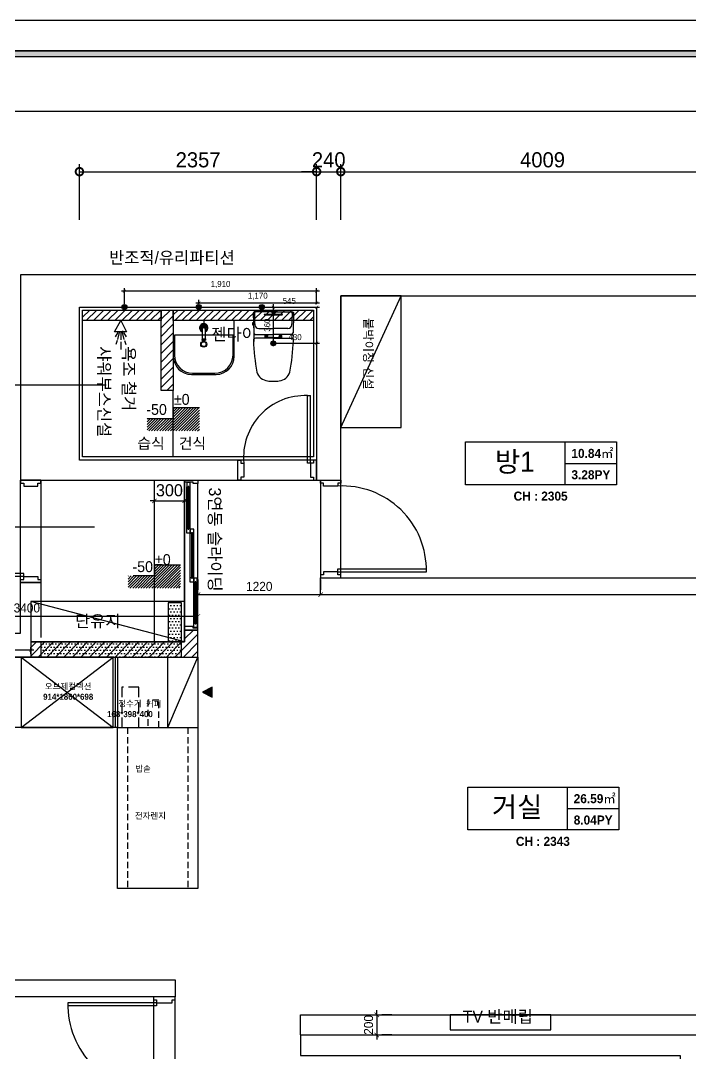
# Model space of a CAD drawing. Header units: millimetres. Extents: x 261942 to 379971, y 117646 to 213875.
# Drawn here: x 323230 to 329885, y 181066 to 191326 of the extents above; entities that cross this region are included whole.
import ezdxf
from ezdxf.enums import TextEntityAlignment as Align

# ---------------------------------------------------------------- set-up
doc = ezdxf.new("R2010")
doc.units = ezdxf.units.MM
doc.header["$LTSCALE"] = 100
doc.header["$PDMODE"] = 3
doc.linetypes.add('DASHEDX2', pattern=[1.5, 1, -0.5])
doc.linetypes.add('HIDDEN', pattern=[9.525, 6.35, -3.175])
doc.layers.get('DEFPOINTS').update_dxf_attribs({"color": 248})
for name, color, linetype in [('0-ELC TEXT', 7, 'Continuous'), ('0-LINE', 7, 'Continuous'), ('02-WAL', 2, 'Continuous'), ('03-TEXT', 3, 'Continuous'), ('03-WAL NEW', 3, 'Continuous'), ('04-WIN', 4, 'Continuous'), ('04_FUR', 6, 'Continuous'), ('06-FUR', 6, 'Continuous'), ('06-LIGHT', 4, 'Continuous'), ('07-DIM', 5, 'Continuous'), ('07-DIM WAL', 5, 'Continuous'), ('08-HAT', 8, 'Continuous'), ('253', 253, 'Continuous'), ('3.기호.계단선', 30, 'Continuous'), ('9.보조선', 5, 'Continuous'), ('BATH', 4, 'Continuous'), ('CO-BATH', 6, 'Continuous'), ('F-SYM', 7, 'Continuous'), ('FIN', 2, 'Continuous'), ('FORM(YOURNAME)-11', 1, 'Continuous'), ('HL', 6, 'HIDDEN'), ('TOILET-1', 6, 'Continuous'), ('도면층4', 4, 'Continuous'), ('도면층5', 5, 'Continuous'), ('도면층8', 8, 'Continuous'), ('욕실설비', 3, 'Continuous')]:
    doc.layers.add(name, color=color, linetype=linetype)
doc.styles.add('HY 울릉도 L', font='')
doc.styles.add('HY울릉도L', font='Expo M.ttf')
doc.styles.add('YOURNAME', font='HY울릉도M.TTF')
doc.styles.add('넥슨고딕', font='NEXONLv1GothicBold.ttf')
doc.styles.add('마감재', font='stylu.ttf')
doc.styles.add('코레일둥고', font='Korail_Round_Gothic_Medium.ttf')
doc.styles.get('HY 울릉도 L').set_extended_font_data('HY울릉도L')
doc.dimstyles.new('30', dxfattribs={"dimscale": 30, "dimtxt": 2, "dimasz": 1, "dimexe": 1, "dimexo": 1, "dimgap": 1, "dimtad": 1, "dimdec": 0, "dimrnd": 0.05, "dimdsep": 46, "dimlunit": 6, "dimtxsty": 'HY 울릉도 L', "dimblk": 'ARCHTICK', "dimcen": 2.5, "dimdle": 1, "dimclrd": 133, "dimclre": 133, "dimclrt": 30, "dimadec": 0, "dimazin": 0, "dimtfac": 1, "dimtdec": 0, "dimtix": 1, "dimtmove": 2, "dimatfit": 3, "dimldrblk": 'ARCHTICK', "dimfxl": 0, "dimlwd": -1, "dimlwe": -1, "dimarcsym": 0})
doc.dimstyles.new('60', dxfattribs={"dimscale": 60, "dimtxt": 2.5, "dimasz": 2.5, "dimexe": 1.25, "dimexo": 2, "dimtad": 1, "dimdec": 0, "dimtxsty": 'HY울릉도L', "dimblk": 'DOTSMALL', "dimcen": 2.5, "dimclrd": 1, "dimclre": 1, "dimclrt": 2, "dimadec": 0, "dimazin": 0, "dimtfac": 1, "dimtdec": 0, "dimtix": 1, "dimtmove": 0, "dimatfit": 3, "dimldrblk": 'DOTSMALL', "dimfxl": 0, "dimarcsym": 0})
doc.dimstyles.new('YOURNAME-50', dxfattribs={"dimscale": 50, "dimtxt": 1.8, "dimasz": 0.9, "dimexe": 1, "dimexo": 3, "dimgap": 0.7, "dimtad": 1, "dimdec": 0, "dimzin": 0, "dimdsep": 46, "dimtxsty": 'YOURNAME', "dimblk": 'ARCHTICK', "dimcen": 0, "dimclrd": 1, "dimclre": 1, "dimclrt": 7, "dimadec": 0, "dimazin": 0, "dimtfac": 1, "dimtdec": 0, "dimtix": 1, "dimtmove": 2, "dimatfit": 3, "dimldrblk": 'ARCHTICK', "dimfxl": 0, "dimtolj": 1, "dimtzin": 0, "dimarcsym": 0})
doc.dimstyles.new('사본 벽치수 Copy of DIM-60', dxfattribs={"dimscale": 60, "dimtxt": 2, "dimasz": 0.7, "dimexe": 1, "dimexo": 1, "dimgap": 0.7, "dimtad": 1, "dimdec": 0, "dimzin": 1, "dimdsep": 46, "dimlunit": 6, "dimtxsty": '마감재', "dimblk": 'ARCHTICK', "dimcen": -0.09, "dimclrd": 256, "dimclre": 256, "dimclrt": 3, "dimadec": 0, "dimazin": 0, "dimtfac": 1, "dimtdec": 0, "dimtix": 1, "dimtmove": 2, "dimatfit": 0, "dimldrblk": 'ARCHTICK', "dimfxl": 0, "dimtolj": 1, "dimtzin": 0, "dimarcsym": 0})

# ---------------------------------------------------------------- blocks, each defined once
blk = doc.blocks.new('FORM-PLAN')
at = {"layer": 'FORM(YOURNAME)-11'}
h = blk.add_hatch(color=256, dxfattribs=at)
h.dxf.hatch_style = 1
h.paths.add_polyline_path([(-71444, 55115), (10556, 55115), (10556, 54915), (-71444, 54915)])
h.paths.add_polyline_path([(-71444, -2085), (10556, -2085), (10556, -2285), (-71444, -2285)])
at = {"layer": 'DEFPOINTS', "color": 158}
for points in [[(-71444, -2285), (10556, -2285), (10556, 55115), (-71444, 55115)], [(-69444, 53115), (-64, 53115), (-64, 1215), (-69444, 1215)]]:
    blk.add_lwpolyline(points, close=True, dxfattribs=at)
at = {"layer": 'FORM(YOURNAME)-11', "color": 250}
blk.add_lwpolyline([(-72444, -3285), (11556, -3285), (11556, 56115), (-72444, 56115)], close=True, dxfattribs=at)
at = {"layer": 'FORM(YOURNAME)-11'}
blk.add_lwpolyline([(-71444, 55115), (10556, 55115), (10556, 54915), (-71444, 54915)], close=True, dxfattribs=at)
at = {"layer": 'FORM(YOURNAME)-11', "color": 3, "style": 'YOURNAME'}
for tag, height, p in [('1', 450, (9905, 18188)), ('2', 450, (9905, 17544)), ('3', 450, (9905, 16257)), ('4', 450, (9905, 14326)), ('5', 515, (9905, 12009)), ('6', 515, (9905, 9757)), ('7', 515, (9905, 7504)), ('8', 515, (9905, 5252)), ('9', 515, (9905, 2999)), ('10', 515, (5655, 811)), ('11', 515, (9905, 747)), ('12', 515, (5655, -1441)), ('13', 515, (9905, -1441))]:
    blk.add_attdef(tag, text='', height=height, dxfattribs=at).set_placement(p, align=Align.MIDDLE_RIGHT)
blk = doc.blocks.new('*U583')
at = {"layer": 'F-SYM', "xscale": 0.3, "yscale": 0.3, "zscale": 0.3}
blk.add_blockref('FORM-PLAN', (335875, 174492), dxfattribs=at)
blk = doc.blocks.new('FLOORPLAN')
at = {"layer": '08-HAT'}
h = blk.add_hatch(dxfattribs=at)
h.set_pattern_fill('DOTS', color=256, scale=20)
h.paths.add_polyline_path([(176240, 63032), (177638, 63032), (177638, 63572), (177506, 63572), (177506, 63183), (176240, 63183)])
at = {"layer": '3.기호.계단선'}
h = blk.add_hatch(color=256, dxfattribs=at)
h.dxf.hatch_style = 1
edge = h.paths.add_edge_path()
edge.add_arc((177071, 66509), 25, 0, 360)
h = blk.add_hatch(color=256, dxfattribs=at)
h.dxf.hatch_style = 1
edge = h.paths.add_edge_path()
edge.add_arc((177811, 66509), 25, 0, 360)
h = blk.add_hatch(color=256, dxfattribs=at)
h.dxf.hatch_style = 1
edge = h.paths.add_edge_path()
edge.add_arc((178436, 66509), 25, 0, 360)
h = blk.add_hatch(color=10, dxfattribs=at)
h.dxf.hatch_style = 1
edge = h.paths.add_edge_path()
edge.add_arc((178551, 66149), 25, 0, 360)
at = {"layer": '02-WAL'}
for p, q in [((183430, 66831), (176040, 66831)), ((176040, 66831), (176040, 64790)), ((179221, 64790), (179221, 66621)), ((179221, 66621), (183230, 66621)), ((176624, 64990), (176624, 66509)), ((176624, 66509), (178981, 66509)), ((178981, 66509), (178981, 64792)), ((178197, 64990), (176624, 64990)), ((178197, 64790), (178197, 64990)), ((176040, 64790), (178197, 64790)), ((178981, 64790), (179021, 64790)), ((179021, 64792), (179021, 64790)), ((179021, 64790), (179221, 64790)), ((176040, 63269), (176040, 63774)), ((176040, 63774), (176240, 63774)), ((176240, 63774), (176240, 63226)), ((172416, 63269), (176040, 63269)), ((176240, 63032), (174401, 63032))]:
    blk.add_line(p, q, dxfattribs=at)
for points in [[(179021, 63818), (184086, 63818), (184086, 62996), (183837, 62996), (183837, 63651), (179021, 63651), (179021, 63818)], [(177577, 59658), (174079, 59658), (174079, 59033), (173851, 59033), (173851, 59825), (177577, 59825), (177577, 59658)]]:
    blk.add_lwpolyline(points, dxfattribs=at)
blk.add_lwpolyline([(182795, 59277), (178820, 59277), (178820, 59072), (182595, 59072), (182595, 58857), (182795, 58857)], close=True, dxfattribs=at)
at = {"layer": '04-WIN'}
for p, q in [((178891, 65630), (178921, 65630)), ((178921, 64960), (178921, 65630)), ((178921, 64960), (178921, 65630)), ((176070, 63834), (175173, 63834)), ((179191, 63878), (180072, 63878)), ((177389, 59598), (176508, 59598))]:
    blk.add_line(p, q, dxfattribs=at)
at = {"layer": '08-HAT'}
blk.add_lwpolyline([(176240, 63032), (177638, 63032), (177638, 63572), (177506, 63572), (177506, 63183), (176240, 63183), (176240, 63032)], dxfattribs=at)
at = {"layer": '3.기호.계단선'}
for centre in [(177071, 66509), (177811, 66509), (178436, 66509)]:
    blk.add_circle(centre, 25, dxfattribs=at)
at = {"layer": '3.기호.계단선', "color": 10}
blk.add_circle((178551, 66149), 25, dxfattribs=at)
at = {"layer": '도면층4'}
for p, q in [((178891, 64960), (178891, 65630)), ((178981, 64990), (178197, 64990)), ((178921, 64960), (178891, 64960)), ((176040, 63774), (176040, 64790)), ((176240, 64790), (176240, 63774)), ((178197, 64790), (178981, 64790)), ((179021, 64790), (179021, 63818)), ((179221, 63818), (179221, 64790)), ((176070, 63834), (175173, 63834)), ((176070, 63864), (175174, 63864)), ((176070, 63834), (176070, 63864)), ((179191, 63908), (180071, 63908)), ((179191, 63878), (179191, 63908)), ((179191, 63878), (180072, 63878)), ((180072, 63878), (180072, 63908)), ((177359, 59658), (177359, 58663)), ((177577, 58663), (177577, 59658)), ((177389, 59598), (176508, 59598)), ((176508, 59598), (176508, 59568)), ((177389, 59568), (176509, 59568)), ((177389, 59598), (177389, 59568))]:
    blk.add_line(p, q, dxfattribs=at)
for points in [[(178197, 64990), (178227, 64990), (178227, 64960), (178257, 64960), (178257, 64820), (178227, 64820), (178227, 64790), (178197, 64790), (178197, 64990)], [(178981, 64990), (178951, 64990), (178951, 64960), (178921, 64960), (178921, 64820), (178951, 64820), (178951, 64790), (178981, 64790), (178981, 64990)], [(176040, 64790), (176040, 64760), (176070, 64760), (176070, 64730), (176210, 64730), (176210, 64760), (176240, 64760), (176240, 64790), (176040, 64790)], [(179221, 64790), (179221, 64760), (179191, 64760), (179191, 64730), (179051, 64730), (179051, 64760), (179021, 64760), (179021, 64790), (179221, 64790)], [(176040, 63774), (176040, 63804), (176070, 63804), (176070, 63834), (176210, 63834), (176210, 63804), (176240, 63804), (176240, 63774), (176040, 63774)], [(179221, 63818), (179221, 63848), (179191, 63848), (179191, 63878), (179051, 63878), (179051, 63848), (179021, 63848), (179021, 63818), (179221, 63818)], [(177359, 59658), (177359, 59628), (177389, 59628), (177389, 59598), (177547, 59598), (177547, 59628), (177577, 59628), (177577, 59658), (177359, 59658)]]:
    blk.add_lwpolyline(points, dxfattribs=at)
at = {"layer": '도면층5'}
for centre, radius, start, end in [((178867, 65018), 612, 87.6956, 185.4292), ((179236, 63896), 836, 358.8043, 93.0481), ((177363, 59577), 854, 178.5875, 271.739)]:
    blk.add_arc(centre, radius, start, end, dxfattribs=at)
blk = doc.blocks.new('_DOTSMALL')
at = {"color": 0, "linetype": 'ByBlock', "const_width": 0.5}
blk.add_lwpolyline([(-0.0625, 0, 1), (0.0625, 0, 1)], format="xyb", close=True, dxfattribs=at)
blk = doc.blocks.new('*D37')
at = {"layer": '07-DIM WAL', "color": 1, "lineweight": -2}
for p, q in [((323814, 189346), (323814, 189901)), ((323814, 189826), (326171, 189826)), ((326171, 189346), (326171, 189901))]:
    blk.add_line(p, q, dxfattribs=at)
at = {"layer": 'DEFPOINTS', "color": 0}
for p in [(326171, 189826), (323814, 189226), (326171, 189226)]:
    blk.add_point(p, dxfattribs=at)
at = {"layer": '07-DIM WAL', "color": 1, "lineweight": -2, "xscale": 150, "yscale": 150, "zscale": 150, "rotation": 180}
blk.add_blockref('_DOTSMALL', (323814, 189826), dxfattribs=at)
at = {"layer": '07-DIM WAL', "color": 1, "lineweight": -2, "xscale": 150, "yscale": 150, "zscale": 150}
blk.add_blockref('_DOTSMALL', (326171, 189826), dxfattribs=at)
at = {"layer": '07-DIM WAL', "color": 2, "insert": (324993, 189943), "char_height": 150, "attachment_point": 5, "style": 'HY울릉도L'}
blk.add_mtext('2357', dxfattribs=at)
blk = doc.blocks.new('*D38')
at = {"layer": '07-DIM WAL', "color": 1, "lineweight": -2}
for p, q in [((326171, 189826), (326021, 189826)), ((326171, 189346), (326171, 189901)), ((326171, 189826), (326411, 189826)), ((326411, 189346), (326411, 189901)), ((326411, 189826), (326561, 189826))]:
    blk.add_line(p, q, dxfattribs=at)
at = {"layer": 'DEFPOINTS', "color": 0}
for p in [(326411, 189826), (326171, 189226), (326411, 189226)]:
    blk.add_point(p, dxfattribs=at)
at = {"layer": '07-DIM WAL', "color": 1, "lineweight": -2, "xscale": 150, "yscale": 150, "zscale": 150}
blk.add_blockref('_DOTSMALL', (326171, 189826), dxfattribs=at)
at = {"layer": '07-DIM WAL', "color": 1, "lineweight": -2, "xscale": 150, "yscale": 150, "zscale": 150, "rotation": 180}
blk.add_blockref('_DOTSMALL', (326411, 189826), dxfattribs=at)
at = {"layer": '07-DIM WAL', "color": 2, "insert": (326291, 189943), "char_height": 150, "attachment_point": 5, "style": 'HY울릉도L'}
blk.add_mtext('240', dxfattribs=at)
blk = doc.blocks.new('*D39')
at = {"layer": '07-DIM WAL', "color": 1, "lineweight": -2}
for p, q in [((326411, 189346), (326411, 189901)), ((326411, 189826), (330420, 189826)), ((330420, 189346), (330420, 189901))]:
    blk.add_line(p, q, dxfattribs=at)
at = {"layer": 'DEFPOINTS', "color": 0}
for p in [(330420, 189826), (326411, 189226), (330420, 189226)]:
    blk.add_point(p, dxfattribs=at)
at = {"layer": '07-DIM WAL', "color": 1, "lineweight": -2, "xscale": 150, "yscale": 150, "zscale": 150, "rotation": 180}
blk.add_blockref('_DOTSMALL', (326411, 189826), dxfattribs=at)
at = {"layer": '07-DIM WAL', "color": 1, "lineweight": -2, "xscale": 150, "yscale": 150, "zscale": 150}
blk.add_blockref('_DOTSMALL', (330420, 189826), dxfattribs=at)
at = {"layer": '07-DIM WAL', "color": 2, "insert": (328416, 189943), "char_height": 150, "attachment_point": 5, "style": 'HY울릉도L'}
blk.add_mtext('4009', dxfattribs=at)
blk = doc.blocks.new('B-003')
blk.add_line((0, 0), (0, -65))
at = {"layer": 'CO-BATH'}
for p, q in [((-252.5, 0), (-252.5, -295)), ((252.5, 0), (-252.5, 0)), ((252.5, -295), (252.5, 0)), ((-102.5, -445), (102.5, -445))]:
    blk.add_line(p, q, dxfattribs=at)
at = {"layer": 'CO-BATH', "color": 8}
for p, q in [((-12.5, -60), (-12.5, -150.5)), ((12.5, -60), (12.5, -150.5)), ((-242.5, -120), (-242.5, -285)), ((242.5, -120), (-242.5, -120)), ((-14.5, -155.5), (-14.5, -160.5)), ((-14.5, -160.5), (14.5, -160.5)), ((-13.5, -150.5), (-13.5, -155.5)), ((13.5, -150.5), (13.5, -155.5)), ((14.5, -155.5), (14.5, -160.5)), ((242.5, -285), (242.5, -120)), ((-92.5, -435), (92.5, -435))]:
    blk.add_line(p, q, dxfattribs=at)
at = {"layer": 'CO-BATH', "color": 251}
for p, q in [((-14.5, -155.5), (14.5, -155.5)), ((-13.5, -150.5), (13.5, -150.5))]:
    blk.add_line(p, q, dxfattribs=at)
at = {"layer": 'CO-BATH', "color": 8}
blk.add_circle((0, -195), 25, dxfattribs=at)
at = {"layer": 'CO-BATH', "color": 251}
blk.add_circle((0, -195), 20, dxfattribs=at)
at = {"layer": 'CO-BATH', "color": 8}
for centre, radius, start, end in [((0, -60), 35, 290.92481, 249.07514), ((0, -60), 12.5, 359.99998, 179.99998), ((-92.5, -285), 150, 180, 270), ((92.5, -285), 150, 270, 0)]:
    blk.add_arc(centre, radius, start, end, dxfattribs=at)
at = {"layer": 'CO-BATH', "color": 251}
for radius, start, end in [(30, 294.62429, 245.37566), (25, 299.99998, 239.99998), (18, 313.98294, 226.01701)]:
    blk.add_arc((0, -60), radius, start, end, dxfattribs=at)
at = {"layer": 'CO-BATH'}
for centre, start, end in [((-102.5, -295), 180, 270), ((102.5, -295), 270, 0)]:
    blk.add_arc(centre, 150, start, end, dxfattribs=at)
blk = doc.blocks.new('AC-8')
at = {"layer": 'BATH'}
for p, q in [((-50.8, 54), (-0.1, 142.7)), ((-0.1, 142.7), (45.4, 54)), ((45.4, 54), (-50.8, 54)), ((-24.7, 46.5), (-46.3, 12.2)), ((-13.5, 47.3), (-27.7, -7.9)), ((-1.6, 49.5), (-1.6, -10.8)), ((10.4, 47.3), (24.5, -7.9)), ((21.6, 46.5), (43.2, 12.2)), ((-31.4, -16.2), (-41.1, -49)), ((-1.6, -27.3), (-1.6, -88.5)), ((28.3, -16.2), (38, -49))]:
    blk.add_line(p, q, dxfattribs=at)
blk = doc.blocks.new('A$C1AC25B95')
at = {"layer": '욕실설비', "color": 8}
for p, q in [((28.3, 72.3), (28.3, 75)), ((53.3, 73.7), (53.3, 75))]:
    blk.add_line(p, q, dxfattribs=at)
at = {"layer": 'TOILET-1', "linetype": 'Continuous', "xscale": 0.873786407766195, "yscale": 0.873786407766195, "zscale": 0.873786407766195, "rotation": 180}
blk.add_blockref('AC-8', (39.7, 124.7), dxfattribs=at)
blk = doc.blocks.new('샤워PL')
at = {"layer": 'BATH', "rotation": 90}
blk.add_blockref('A$C1AC25B95', (202.1, -41.1), dxfattribs=at)
blk = doc.blocks.new('A$C4B2D31F0')
at = {"layer": 'FIN', "color": 4}
for p, q in [((185, 691), (20, 691)), ((37, 692), (25, 692)), ((37, 692), (50, 692)), ((201, 691), (366, 691)), ((48, 524), (193, 524)), ((338, 524), (193, 524)), ((13, 466), (193, 466)), ((193, 427), (14, 427)), ((373, 466), (193, 466)), ((193, 427), (372, 427))]:
    blk.add_line(p, q, dxfattribs=at)
for points in [[(20, 691), (8, 691, 0.421209), (-7, 676), (-2, 481, 0.001659)], [(366, 691), (378, 691, -0.421209), (393, 676), (388, 481, -0.001659)], [(13, 466, 0.371724), (-2, 451, 0.003515), (-1, 420, 0.320541)], [(373, 466, -0.371724), (388, 451, -0.003515), (387, 420, -0.320541)]]:
    blk.add_lwpolyline(points, format="xyb", dxfattribs=at)
for centre, radius, start, end in [((20, 675), 16, 90, 179.3116), ((1004, 663), 1000, 179.3116, 185.9437), ((25, 707), 15, 180, 270), ((50, 707), 15, 270, 0), ((366, 675), 16, 0.6884, 90), ((-618, 663), 1000, 354.0563, 0.6884), ((49, 564), 40, 185.9437, 267.5129), ((336, 564), 40, 272.4871, 354.0563), ((14, 407), 20, 90, 182.3333), ((13, 481), 15, 181.3651, 270), ((372, 407), 20, 357.6667, 90), ((373, 481), 15, 270, 358.6349), ((2198, 496), 2206, 182.3333, 190.6081), ((-1812, 496), 2206, 349.3919, 357.6667), ((149, 129), 126, 198.2964, 263.4241), ((193, 406), 406, 261.6993, 270), ((193, 406), 406, 270, 278.3007), ((237, 129), 126, 276.5759, 341.7036)]:
    blk.add_arc(centre, radius, start, end, dxfattribs=at)
at = {"layer": 'HL', "linetype": 'Continuous'}
for p, q in [((106, 666), (184, 666)), ((106, 659), (185, 659)), ((169, 697), (169, 707)), ((169, 697), (217, 697)), ((186, 693), (181, 697)), ((182, 686), (186, 693)), ((187, 651), (182, 686)), ((182, 686), (204, 686)), ((186, 693), (200, 693)), ((187, 651), (199, 651)), ((199, 651), (204, 686)), ((200, 693), (205, 697)), ((204, 686), (200, 693)), ((200, 659), (279, 659)), ((201, 666), (279, 666)), ((217, 697), (217, 707)), ((-16, 577), (-16, 565)), ((-12, 581), (-5, 581)), ((-12, 561), (-4, 561)), ((193, 434), (147, 434)), ((193, 434), (239, 434))]:
    blk.add_line(p, q, dxfattribs=at)
for points in [[(110, 427), (110, 451, -0.414214), (114, 455), (131, 455, -0.414214), (135, 451), (135, 435), (135, 427)], [(135, 435), (145, 435, -0.414214), (147, 433), (147, 427)], [(251, 435), (241, 435, 0.414214), (239, 433), (239, 427)], [(276, 427), (276, 451, 0.414214), (272, 455), (255, 455, 0.414214), (251, 451), (251, 435), (251, 427)]]:
    blk.add_lwpolyline(points, format="xyb", dxfattribs=at)
for centre in [(123, 441), (263, 441)]:
    blk.add_circle(centre, 8, dxfattribs=at)
for centre, radius, start, end in [((106, 663), 3.5, 90, 270), ((279, 663), 3.5, 270, 90), ((-12, 577), 4, 90, 180), ((-12, 565), 4, 180, 270)]:
    blk.add_arc(centre, radius, start, end, dxfattribs=at)
blk = doc.blocks.new('_ArchTick')
at = {"color": 0, "linetype": 'ByBlock', "const_width": 0.15}
blk.add_lwpolyline([(-0.5, -0.5), (0.5, 0.5)], dxfattribs=at)
blk = doc.blocks.new('*D221')
at = {"layer": '07-DIM WAL', "color": 133}
blk.add_line((325596, 188481), (326201, 188481), dxfattribs=at)
at = {"layer": 'DEFPOINTS', "color": 0}
for p in [(325626, 188481), (326171, 188481), (326171, 188481)]:
    blk.add_point(p, dxfattribs=at)
at = {"layer": '07-DIM WAL', "color": 133, "xscale": 30, "yscale": 30, "zscale": 30, "rotation": 180}
blk.add_blockref('_ArchTick', (325626, 188481), dxfattribs=at)
at = {"layer": '07-DIM WAL', "color": 133, "xscale": 30, "yscale": 30, "zscale": 30}
blk.add_blockref('_ArchTick', (326171, 188481), dxfattribs=at)
at = {"layer": '07-DIM WAL', "color": 30, "insert": (325899, 188542), "char_height": 60, "attachment_point": 5, "style": 'HY 울릉도 L'}
blk.add_mtext('545', dxfattribs=at)
blk = doc.blocks.new('*D222')
at = {"layer": '07-DIM WAL', "color": 133}
for p, q in [((324971, 188522), (326201, 188522)), ((325001, 188511), (325001, 188552)), ((326171, 188511), (326171, 188552))]:
    blk.add_line(p, q, dxfattribs=at)
at = {"layer": 'DEFPOINTS', "color": 0}
for p in [(325001, 188481), (326171, 188522), (326171, 188481)]:
    blk.add_point(p, dxfattribs=at)
at = {"layer": '07-DIM WAL', "color": 133, "xscale": 30, "yscale": 30, "zscale": 30, "rotation": 180}
blk.add_blockref('_ArchTick', (325001, 188522), dxfattribs=at)
at = {"layer": '07-DIM WAL', "color": 133, "xscale": 30, "yscale": 30, "zscale": 30}
blk.add_blockref('_ArchTick', (326171, 188522), dxfattribs=at)
at = {"layer": '07-DIM WAL', "color": 30, "insert": (325586, 188588), "char_height": 60, "attachment_point": 5, "style": 'HY 울릉도 L'}
blk.add_mtext('1,170', dxfattribs=at)
blk = doc.blocks.new('*D223')
at = {"layer": '07-DIM WAL', "color": 133}
for p, q in [((326201, 188639), (324231, 188639)), ((324261, 188511), (324261, 188669)), ((326171, 188511), (326171, 188669))]:
    blk.add_line(p, q, dxfattribs=at)
at = {"layer": 'DEFPOINTS', "color": 0}
for p in [(324261, 188639), (324261, 188481), (326171, 188481)]:
    blk.add_point(p, dxfattribs=at)
at = {"layer": '07-DIM WAL', "color": 133, "xscale": 30, "yscale": 30, "zscale": 30, "rotation": 180}
blk.add_blockref('_ArchTick', (324261, 188639), dxfattribs=at)
at = {"layer": '07-DIM WAL', "color": 133, "xscale": 30, "yscale": 30, "zscale": 30}
blk.add_blockref('_ArchTick', (326171, 188639), dxfattribs=at)
at = {"layer": '07-DIM WAL', "color": 30, "insert": (325216, 188705), "char_height": 60, "attachment_point": 5, "style": 'HY 울릉도 L'}
blk.add_mtext('1,910', dxfattribs=at)
blk = doc.blocks.new('*D268')
at = {"layer": '07-DIM WAL', "color": 133}
blk.add_line((325711, 188121), (326201, 188121), dxfattribs=at)
at = {"layer": 'DEFPOINTS', "color": 0}
for p in [(325741, 188121), (326171, 188121), (326171, 188121)]:
    blk.add_point(p, dxfattribs=at)
at = {"layer": '07-DIM WAL', "color": 133, "xscale": 30, "yscale": 30, "zscale": 30, "rotation": 180}
blk.add_blockref('_ArchTick', (325741, 188121), dxfattribs=at)
at = {"layer": '07-DIM WAL', "color": 133, "xscale": 30, "yscale": 30, "zscale": 30}
blk.add_blockref('_ArchTick', (326171, 188121), dxfattribs=at)
at = {"layer": '07-DIM WAL', "color": 30, "insert": (325956, 188182), "char_height": 60, "attachment_point": 5, "style": 'HY 울릉도 L'}
blk.add_mtext('430', dxfattribs=at)
blk = doc.blocks.new('*D269')
at = {"layer": '07-DIM WAL', "color": 133}
for p, q in [((325741, 188091), (325741, 188511)), ((325771, 188481), (325771, 188481)), ((325771, 188121), (325771, 188121))]:
    blk.add_line(p, q, dxfattribs=at)
at = {"layer": 'DEFPOINTS', "color": 0}
for p in [(325741, 188481), (325741, 188481), (325741, 188121)]:
    blk.add_point(p, dxfattribs=at)
at = {"layer": '07-DIM WAL', "color": 133, "xscale": 30, "yscale": 30, "zscale": 30}
for p, rotation in [((325741, 188481), 90), ((325741, 188121), 270)]:
    blk.add_blockref('_ArchTick', p, dxfattribs=dict(at, rotation=rotation))
at = {"layer": '07-DIM WAL', "color": 30, "insert": (325680, 188301), "char_height": 60, "attachment_point": 5, "rotation": 90, "style": 'HY 울릉도 L'}
blk.add_mtext('360', dxfattribs=at)
blk = doc.blocks.new('*D275')
at = {"layer": '07-DIM', "color": 1, "lineweight": -2}
for p, q in [((326768, 181449), (326768, 181494)), ((326768, 181449), (326768, 181249)), ((326918, 181449), (326818, 181449)), ((326768, 181249), (326768, 181204)), ((326918, 181249), (326818, 181249))]:
    blk.add_line(p, q, dxfattribs=at)
at = {"layer": 'DEFPOINTS', "color": 0}
for p in [(326768, 181449), (326768, 181249), (326768, 181249)]:
    blk.add_point(p, dxfattribs=at)
at = {"layer": '07-DIM', "color": 1, "lineweight": -2, "xscale": 45, "yscale": 45, "zscale": 45}
for p, rotation in [((326768, 181449), 270), ((326768, 181249), 90)]:
    blk.add_blockref('_ArchTick', p, dxfattribs=dict(at, rotation=rotation))
at = {"layer": '07-DIM', "color": 7, "insert": (326687, 181349), "char_height": 90, "attachment_point": 5, "rotation": 90, "style": 'YOURNAME'}
blk.add_mtext('\\A1;200', dxfattribs=at)
blk = doc.blocks.new('*D292')
at = {"layer": '07-DIM', "lineweight": -2}
for p, q in [((324559, 186555), (324517, 186555)), ((324559, 186555), (324858, 186555)), ((324858, 186603), (324858, 186615)), ((324858, 186555), (324900, 186555)), ((324559, 186495), (324559, 186495))]:
    blk.add_line(p, q, dxfattribs=at)
at = {"layer": 'DEFPOINTS', "color": 0}
for p in [(324559, 186555), (324858, 186555), (324858, 186543)]:
    blk.add_point(p, dxfattribs=at)
at = {"layer": '07-DIM', "lineweight": -2, "xscale": 42, "yscale": 42, "zscale": 42}
blk.add_blockref('_ArchTick', (324559, 186555), dxfattribs=at)
at = {"layer": '07-DIM', "lineweight": -2, "xscale": 42, "yscale": 42, "zscale": 42, "rotation": 180}
blk.add_blockref('_ArchTick', (324858, 186555), dxfattribs=at)
at = {"layer": '07-DIM', "color": 3, "insert": (324708, 186660), "char_height": 120, "attachment_point": 5, "style": '마감재'}
blk.add_mtext('\\A1;300', dxfattribs=at)
blk = doc.blocks.new('*D470')
at = {"layer": '07-DIM', "color": 1, "lineweight": -2}
for p, q in [((321591, 185154), (321591, 185459)), ((321591, 185409), (324991, 185409)), ((324991, 185154), (324991, 185459))]:
    blk.add_line(p, q, dxfattribs=at)
at = {"layer": 'DEFPOINTS', "color": 0}
for p in [(324991, 185409), (321591, 185004), (324991, 185004)]:
    blk.add_point(p, dxfattribs=at)
at = {"layer": '07-DIM', "color": 1, "lineweight": -2, "xscale": 45, "yscale": 45, "zscale": 45, "rotation": 180}
blk.add_blockref('_ArchTick', (321591, 185409), dxfattribs=at)
at = {"layer": '07-DIM', "color": 1, "lineweight": -2, "xscale": 45, "yscale": 45, "zscale": 45}
blk.add_blockref('_ArchTick', (324991, 185409), dxfattribs=at)
at = {"layer": '07-DIM', "color": 7, "insert": (323291, 185491), "char_height": 90, "attachment_point": 5, "style": 'YOURNAME'}
blk.add_mtext('\\A1;3400', dxfattribs=at)
blk = doc.blocks.new('*D471')
at = {"layer": '07-DIM', "color": 1, "lineweight": -2}
for p, q in [((324991, 185773), (324991, 185673)), ((326211, 185773), (326211, 185673)), ((326211, 185623), (324991, 185623))]:
    blk.add_line(p, q, dxfattribs=at)
at = {"layer": 'DEFPOINTS', "color": 0}
for p in [(324991, 185623), (324991, 185623), (326211, 185623)]:
    blk.add_point(p, dxfattribs=at)
at = {"layer": '07-DIM', "color": 1, "lineweight": -2, "xscale": 45, "yscale": 45, "zscale": 45, "rotation": 180}
blk.add_blockref('_ArchTick', (324991, 185623), dxfattribs=at)
at = {"layer": '07-DIM', "color": 1, "lineweight": -2, "xscale": 45, "yscale": 45, "zscale": 45}
blk.add_blockref('_ArchTick', (326211, 185623), dxfattribs=at)
at = {"layer": '07-DIM', "color": 7, "insert": (325601, 185705), "char_height": 90, "attachment_point": 5, "style": 'YOURNAME'}
blk.add_mtext('\\A1;1220', dxfattribs=at)
blk = doc.blocks.new('*D513')
at = {"color": 133}
for p, q in [((321591, 185034), (321591, 185103)), ((323330, 185034), (323330, 185103)), ((323360, 185073), (321561, 185073))]:
    blk.add_line(p, q, dxfattribs=at)
at = {"layer": 'DEFPOINTS', "color": 0}
for p in [(321591, 185073), (321591, 185004), (323330, 185004)]:
    blk.add_point(p, dxfattribs=at)
at = {"color": 133, "xscale": 30, "yscale": 30, "zscale": 30, "rotation": 180}
blk.add_blockref('_ArchTick', (321591, 185073), dxfattribs=at)
at = {"color": 133, "xscale": 30, "yscale": 30, "zscale": 30}
blk.add_blockref('_ArchTick', (323330, 185073), dxfattribs=at)
at = {"color": 30, "insert": (322460, 185139), "char_height": 60, "attachment_point": 5, "style": 'HY 울릉도 L'}
blk.add_mtext('1,739', dxfattribs=at)

msp = doc.modelspace()

# ---------------------------------------------------------------- hatches: boundary and pattern name
h = msp.add_hatch()
h.set_pattern_fill('ANSI31', color=8, scale=6, angle=180)
h.set_pattern_definition([(225, (156239.779, -5502.29), (13.4703842, -13.4703842), [])])
h.paths.add_polyline_path([(325006.4, 187478.8), (324746.1, 187478.8), (324746.1, 187370.8), (324485.9, 187370.8), (324485.9, 187250.8), (325006.4, 187250.8)])
h = msp.add_hatch()
h.set_pattern_fill('ANSI31', color=8, scale=6, angle=180)
h.set_pattern_definition([(225, (156052.321, -7064.108), (13.4703842, -13.4703842), [])])
h.paths.add_polyline_path([(324818.9, 185917), (324558.7, 185917), (324558.7, 185809), (324298.4, 185809), (324298.4, 185689), (324818.9, 185689)])
at = {"layer": '03-WAL NEW'}
h = msp.add_hatch(dxfattribs=at)
h.set_pattern_fill('_USER', color=256, scale=50, angle=45, pattern_type=0)
h.set_pattern_definition([(45, (-304, 29694), (-35.355339, 35.355339), [])])
h.paths.add_polyline_path([(323844.1, 188345.9), (323844.1, 188450.9), (324626.1, 188450.9), (324626.1, 188345.9)])
h = msp.add_hatch(dxfattribs=at)
h.set_pattern_fill('_USER', color=256, scale=60, angle=45, pattern_type=0)
h.set_pattern_definition([(45, (290, 42), (-42.426407, 42.426407), [])])
h.paths.add_polyline_path([(324746.1, 188450.9), (324746.1, 187650.9), (324626.1, 187650.9), (324626.1, 188450.9)])
h = msp.add_hatch(dxfattribs=at)
h.set_pattern_fill('_USER', color=256, scale=50, angle=45, pattern_type=0)
h.set_pattern_definition([(45, (1211, 29694), (-35.355339, 35.355339), [])])
h.paths.add_polyline_path([(324746.1, 188345.9), (324746.1, 188450.9), (326141.1, 188450.9), (326141.1, 188345.9)])
h = msp.add_hatch(dxfattribs=at)
h.set_pattern_fill('_USER', color=256, scale=60, angle=45, pattern_type=0)
h.set_pattern_definition([(45, (133.54, 382), (-42.426407, 42.426407), [])])
h.paths.add_polyline_path([(323329.7, 185003.9), (324990.7, 185003.9), (324990.7, 185271.9), (324858.7, 185271.9), (324858.7, 185154.9), (323329.7, 185154.9)])
at = {"layer": '06-FUR'}
h = msp.add_hatch(color=256, dxfattribs=at)
h.dxf.hatch_style = 1
h.paths.add_polyline_path([(325131.8, 184703.9), (325035.8, 184653.9), (325131.8, 184603.9)])

# ---------------------------------------------------------------- linework, layer by layer
at = {"layer": '0-LINE'}
msp.add_line((324858.2, 186761.9), (324858.2, 185271.9), dxfattribs=at)
at = {"layer": '03-WAL NEW'}
for p, q in [((324746.1, 186991.9), (324746.1, 187650.9)), ((324558.7, 185154.9), (324558.7, 186761.9))]:
    msp.add_line(p, q, dxfattribs=at)
for points in [[(323844.1, 188345.9), (323844.1, 188450.9), (324626.1, 188450.9), (324626.1, 188345.9), (323844.1, 188345.9)], [(324746.1, 188450.9), (324746.1, 187650.9), (324626.1, 187650.9), (324626.1, 188450.9), (324746.1, 188450.9)], [(324746.1, 188345.9), (324746.1, 188450.9), (326141.1, 188450.9), (326141.1, 188345.9), (324746.1, 188345.9)], [(323329.7, 185003.9), (324990.7, 185003.9), (324990.7, 185271.9), (324858.7, 185271.9), (324858.7, 185154.9), (323329.7, 185154.9), (323329.7, 185003.9)], [(326009.7, 181248.9), (326009.7, 181448.9), (329984.7, 181448.9), (329984.7, 181088.9)]]:
    msp.add_lwpolyline(points, dxfattribs=at)
msp.add_lwpolyline([(327497.2, 181298.9), (328497.2, 181298.9), (328497.2, 181448.9), (327497.2, 181448.9)], close=True, dxfattribs=at)
at = {"layer": '04_FUR'}
msp.add_lwpolyline([(324170.7, 185003.9), (324190.7, 185003.9), (324190.7, 184303.9), (324170.7, 184303.9)], close=True, dxfattribs=at)
at = {"layer": '06-FUR'}
for p, q in [((323234.7, 184303.9), (324148.7, 185001.9)), ((323234.7, 185001.9), (324148.7, 184303.9)), ((324690.7, 184303.9), (324690.7, 185003.9)), ((324690.7, 184303.9), (324990.7, 185003.9)), ((324190.7, 184303.9), (324990.7, 184303.9))]:
    msp.add_line(p, q, dxfattribs=at)
at = {"layer": '06-FUR', "color": 8, "linetype": 'HIDDEN', "ltscale": 0.1}
for p, q in [((324290.7, 184303.9), (324290.7, 182703.9)), ((324890.7, 184303.9), (324890.7, 182703.9))]:
    msp.add_line(p, q, dxfattribs=at)
at = {"layer": '06-FUR'}
for points in [[(326411.1, 187282.9), (327011.1, 187282.9), (327011.1, 188592.9), (326411.1, 188592.9), (326411.1, 187282.9), (327011.1, 188592.9)], [(324858.7, 185154.9), (324858.7, 185554.9), (323329.7, 185554.9), (323329.7, 185154.9), (324858.7, 185154.9), (323329.7, 185554.9)], [(321590.7, 182703.9), (321590.7, 185003.9), (324990.7, 185003.9), (324990.7, 182703.9), (324190.7, 182703.9), (324190.7, 184303.9), (322290.7, 184303.9), (322290.7, 182703.9), (321590.7, 182703.9)], [(325131.8, 184703.9), (325035.8, 184653.9), (325131.8, 184603.9), (325131.8, 184703.9)]]:
    msp.add_lwpolyline(points, dxfattribs=at)
msp.add_lwpolyline([(323234.7, 184303.9), (324148.7, 184303.9), (324148.7, 185001.9), (323234.7, 185001.9)], close=True, dxfattribs=at)
at = {"layer": '06-FUR', "color": 8, "linetype": 'DASHEDX2'}
msp.add_lwpolyline([(324234.6, 184303.9), (324402.6, 184303.9), (324402.6, 184703.9), (324234.6, 184703.9)], close=True, dxfattribs=at)
at = {"layer": '06-FUR', "color": 8, "linetype": 'HIDDEN', "ltscale": 0.1}
msp.add_lwpolyline([(324602, 184303.9), (324602, 184575.9), (324492, 184575.9), (324492, 184303.9)], close=True, dxfattribs=at)
at = {"layer": '06-LIGHT'}
for points in [[(325006.4, 187478.8), (324746.1, 187478.8), (324746.1, 187370.8), (324485.9, 187370.8)], [(324818.9, 185917), (324558.7, 185917), (324558.7, 185809), (324348.4, 185809)]]:
    msp.add_lwpolyline(points, dxfattribs=at)
at = {"layer": '253'}
for p, q in [((322665.1, 187708.4), (324080.7, 187708.4)), ((328640.7, 186715.8), (328640.7, 187140.3)), ((328640.7, 186928), (329150.4, 186928)), ((322559.1, 186298), (323964.4, 186298)), ((328663.4, 183285.5), (328663.4, 183710)), ((328663.4, 183497.7), (329173, 183497.7))]:
    msp.add_line(p, q, dxfattribs=at)
for points in [[(327650.4, 187140.3), (329150.4, 187140.3), (329150.4, 186715.8), (327650.4, 186715.8)], [(327673, 183710), (329173, 183710), (329173, 183285.5), (327673, 183285.5)]]:
    msp.add_lwpolyline(points, close=True, dxfattribs=at)
at = {"layer": '9.보조선'}
msp.add_lwpolyline([(326141.1, 186991.9), (323844.1, 186991.9), (323844.1, 188450.9), (326141.1, 188450.9)], close=True, dxfattribs=at)
at = {"layer": '도면층8'}
for p, q in [((324858.2, 185307), (324858.2, 186741.5)), ((324879.6, 186279.3), (324879.6, 186695.9)), ((324914.7, 186279.3), (324914.7, 186695.9)), ((324990.7, 185292.3), (324990.7, 186726.8)), ((324914.7, 185792.5), (324914.7, 186265.1)), ((324949.8, 185748), (324949.8, 186265.1)), ((324949.8, 185341.5), (324949.8, 185748)), ((324984.9, 185341.5), (324984.9, 185748)), ((324942.6, 185307), (324945.1, 185307))]:
    msp.add_line(p, q, dxfattribs=at)
for points in [[(324980, 186761.9), (324990.7, 186761.9), (324990.7, 186726.8), (324942.6, 186726.8), (324942.6, 186741.5), (324858.2, 186741.5), (324858.2, 186761.9), (324980, 186761.9)], [(324890.4, 186695.9), (324892, 186692.7), (324893.2, 186692.1), (324894.8, 186691.4)], [(324899.5, 186691.4), (324899.5, 186283.8), (324894.8, 186283.8), (324894.8, 186691.4), (324899.5, 186691.4), (324894.8, 186691.4)], [(324904, 186695.9), (324902.3, 186692.7), (324901.2, 186692.1), (324899.5, 186691.4)], [(324890.4, 186279.3), (324892, 186282.5), (324893.2, 186283.1), (324894.8, 186283.8)], [(324904, 186279.3), (324902.3, 186282.5), (324901.2, 186283.1), (324899.5, 186283.8)], [(324925.5, 186234.9), (324927.1, 186231.7), (324928.3, 186231.1), (324929.9, 186230.4)], [(324934.6, 186230.4), (324934.6, 185796.9), (324929.9, 185796.9), (324929.9, 186230.4), (324934.6, 186230.4), (324929.9, 186230.4)], [(324939, 186234.9), (324937.4, 186231.7), (324936.3, 186231.1), (324934.6, 186230.4)], [(324925.5, 185792.5), (324927.1, 185795.7), (324928.3, 185796.3), (324929.9, 185796.9)], [(324939, 185792.5), (324937.4, 185795.7), (324936.3, 185796.3), (324934.6, 185796.9)], [(324960.6, 185748), (324962.2, 185744.8), (324963.3, 185744.2), (324965, 185743.6)], [(324969.7, 185743.6), (324969.7, 185337.4), (324965, 185337.4), (324965, 185743.6), (324969.7, 185743.6), (324965, 185743.6)], [(324974.1, 185748), (324972.5, 185744.8), (324971.3, 185744.2), (324969.7, 185743.6)], [(324863.3, 185271.9), (324990.7, 185271.9), (324990.7, 185292.3), (324945.1, 185292.3), (324945.1, 185307), (324858.2, 185307), (324858.2, 185271.9), (324863.3, 185271.9)], [(324960.6, 185341.5), (324962.2, 185344.7), (324963.3, 185345.3), (324965, 185345.9)], [(324974.1, 185341.5), (324972.5, 185344.7), (324971.3, 185345.3), (324969.7, 185345.9)]]:
    msp.add_lwpolyline(points, dxfattribs=at)
for points in [[(324903, 186695.9), (324914.7, 186695.9), (324914.7, 186736.8), (324879.6, 186736.8), (324879.6, 186695.9), (324891.3, 186695.9), (324893.4, 186702.4), (324900.9, 186702.4)], [(324879.6, 186234.9), (324879.6, 186279.3), (324891.3, 186279.3), (324893.4, 186272.8), (324900.9, 186272.8), (324903, 186279.3), (324914.7, 186279.3), (324914.7, 186234.9)], [(324938.1, 186234.9), (324949.8, 186234.9), (324949.8, 186275.8), (324914.7, 186275.8), (324914.7, 186234.9), (324926.4, 186234.9), (324928.5, 186241.4), (324936, 186241.4)], [(324914.7, 185748), (324914.7, 185792.5), (324926.4, 185792.5), (324928.5, 185786), (324936, 185786), (324938.1, 185792.5), (324949.8, 185792.5), (324949.8, 185748)], [(324973.2, 185748), (324984.9, 185748), (324984.9, 185788.9), (324949.8, 185788.9), (324949.8, 185748), (324961.5, 185748), (324963.6, 185754.5), (324971.1, 185754.5)], [(324949.8, 185297), (324949.8, 185341.5), (324961.5, 185341.5), (324963.6, 185335), (324971.1, 185335), (324973.2, 185341.5), (324984.9, 185341.5), (324984.9, 185297)]]:
    msp.add_lwpolyline(points, close=True, dxfattribs=at)

# ---------------------------------------------------------------- block references
at = {"color": 10}
msp.add_blockref('*U583', (0, 0), dxfattribs=at)
for name, p in [('FLOORPLAN', (147189.7, 121971.4)), ('A$C4B2D31F0', (325548.2, 187743.6))]:
    msp.add_blockref(name, p)
at = {"layer": '07-DIM', "xscale": 1.417322834645669, "yscale": 1.417322834645669, "zscale": 1.417322834645669, "rotation": 90}
msp.add_blockref('샤워PL', (324224.3, 188059.5), dxfattribs=at)
at = {"layer": '07-DIM WAL', "xscale": 1.2, "yscale": 1.2, "zscale": 1.2}
msp.add_blockref('B-003', (325049.1, 188345.9), dxfattribs=at)

# ---------------------------------------------------------------- texts
at = {"layer": '0-ELC TEXT', "style": '코레일둥고'}
for s, p in [('반조적/유리파티션', (324108.5, 188912.1)), ('젠다이', (325124.3, 188151.4)), ('단유지', (323769.9, 185300.6)), ('TV 반매립', (327623.4, 181371.7))]:
    msp.add_text(s, height=120, dxfattribs=at).set_placement(p)
for s, p in [('샤워부스신설', (324000, 188091.7)), ('욕조 철거', (324245, 188091.7)), ('3연동 슬라이딩', (325100.4, 186687.9))]:
    msp.add_text(s, height=120, rotation=270, dxfattribs=at).set_placement(p)
at = {"layer": '03-TEXT'}
for s, height, style, p in [('방1', 200, '코레일둥고', (328140.5, 186844.7)), ('10.84㎡', 90, '넥슨고딕', (328911.5, 186982.1)), ('3.28PY', 90, '넥슨고딕', (328896.1, 186769.9)), ('CH : 2305', 90, '넥슨고딕', (328396.8, 186557.9)), ('26.59㎡', 90, '넥슨고딕', (328934.2, 183551.8)), ('거실', 200, '코레일둥고', (328163.2, 183414.4)), ('8.04PY', 90, '넥슨고딕', (328918.8, 183339.6)), ('CH : 2343', 90, '넥슨고딕', (328419.4, 183127.6))]:
    msp.add_text(s, height=height, dxfattribs=dict(at, style=style)).set_placement(p, align=Align.CENTER)
at = {"layer": '06-FUR', "style": '넥슨고딕'}
msp.add_text('붙박이장 신설', height=90, rotation=270, dxfattribs=at).set_placement((326640.5, 188016.9), align=Align.CENTER)
at = {"layer": '06-FUR', "color": 8, "linetype": 'DASHEDX2', "style": '넥슨고딕'}
for s, p in [('오브제컬렉션', (323702.1, 184682.1)), ('914*1860*698', (323702.1, 184579.1)), ('정수기', (324315.5, 184512.1)), ('커피', (324552.4, 184506.3)), ('168*398*400', (324315.5, 184406.7)), ('밥솥', (324446.7, 183863.7)), ('전자렌지', (324519, 183396.5))]:
    msp.add_text(s, height=60, dxfattribs=at).set_placement(p, align=Align.CENTER)
at = {"layer": '도면층4', "style": '코레일둥고'}
for s, p in [('%%P0', (324752.3, 187509.7)), ('-50', (324478.2, 187409.7)), ('습식', (324389.9, 187073)), ('건식', (324801.1, 187073)), ('%%P0', (324564.9, 185917.9)), ('-50', (324340.7, 185847.8))]:
    msp.add_text(s, height=108, dxfattribs=at).set_placement(p)

# ---------------------------------------------------------------- dimensions: what is measured, and where the dimension line sits
at = {"color": 140}
dim = msp.add_linear_dim(base=(321590.7, 185072.9), p1=(323329.7, 185003.9), p2=(321590.7, 185003.9), dimstyle='30', override={"dimfxl": 1.25}, dxfattribs=at)
dim.commit()
dim.dimension.update_dxf_attribs({"geometry": '*D513', "text_midpoint": (322460.2, 185138.9)})
at = {"layer": '07-DIM'}
for base, p1, p2, dimstyle, picture, middle in [((324858.2488, 186555.112), (324558.6626, 186555.112), (324858.2488, 186543.112), '사본 벽치수 Copy of DIM-60', '*D292', (324708.4557, 186659.7035)), ((324990.7, 185622.9), (326211.1, 185622.9), (324990.7, 185622.9), 'YOURNAME-50', '*D471', (325600.9, 185704.7)), ((324990.7, 185409.2), (321590.7, 185003.9), (324990.7, 185003.9), 'YOURNAME-50', '*D470', (323290.7, 185491))]:
    dim = msp.add_linear_dim(base=base, p1=p1, p2=p2, dimstyle=dimstyle, dxfattribs=at)
    dim.commit()
    dim.dimension.update_dxf_attribs({"geometry": picture, "text_midpoint": middle})
dim = msp.add_linear_dim(base=(326768.4, 181248.9), p1=(326768.4, 181448.9), p2=(326768.4, 181248.9), angle=90, dimstyle='YOURNAME-50', dxfattribs=at)
dim.commit()
dim.dimension.update_dxf_attribs({"geometry": '*D275', "text_midpoint": (326686.6, 181348.9)})
at = {"layer": '07-DIM WAL'}
for base, p1, p2, picture, middle in [((326171.1, 189826.4), (323814.1, 189226.4), (326171.1, 189226.4), '*D37', (324992.6, 189942.9)), ((326411.1, 189826.4), (326171.1, 189226.4), (326411.1, 189226.4), '*D38', (326291.1, 189942.9)), ((330420.1, 189826.4), (326411.1, 189226.4), (330420.1, 189226.4), '*D39', (328415.6, 189942.7))]:
    dim = msp.add_linear_dim(base=base, p1=p1, p2=p2, dimstyle='60', dxfattribs=at)
    dim.commit()
    dim.dimension.update_dxf_attribs({"geometry": picture, "text_midpoint": middle})
for base, p1, p2, picture, middle in [((324261.1, 188638.9), (326171.1, 188480.9), (324261.1, 188480.9), '*D223', (325216.1, 188704.9)), ((326171.1, 188522.1), (325001.1, 188480.9), (326171.1, 188480.9), '*D222', (325586.1, 188588.1)), ((326171.1, 188480.9), (325626.1, 188480.9), (326171.1, 188480.9), '*D221', (325898.6, 188541.6)), ((326171.1, 188120.9), (325741.1, 188120.9), (326171.1, 188120.9), '*D268', (325956.1, 188182.3))]:
    dim = msp.add_linear_dim(base=base, p1=p1, p2=p2, dimstyle='30', override={"dimfxl": 1.25}, dxfattribs=at)
    dim.commit()
    dim.dimension.update_dxf_attribs({"geometry": picture, "text_midpoint": middle})
dim = msp.add_linear_dim(base=(325741.1, 188480.9), p1=(325741.1, 188120.9), p2=(325741.1, 188480.9), angle=90, dimstyle='30', override={"dimfxl": 1.25}, dxfattribs=at)
dim.commit()
dim.dimension.update_dxf_attribs({"geometry": '*D269', "text_midpoint": (325679.8, 188300.9)})

doc.saveas('drawing.dxf')
